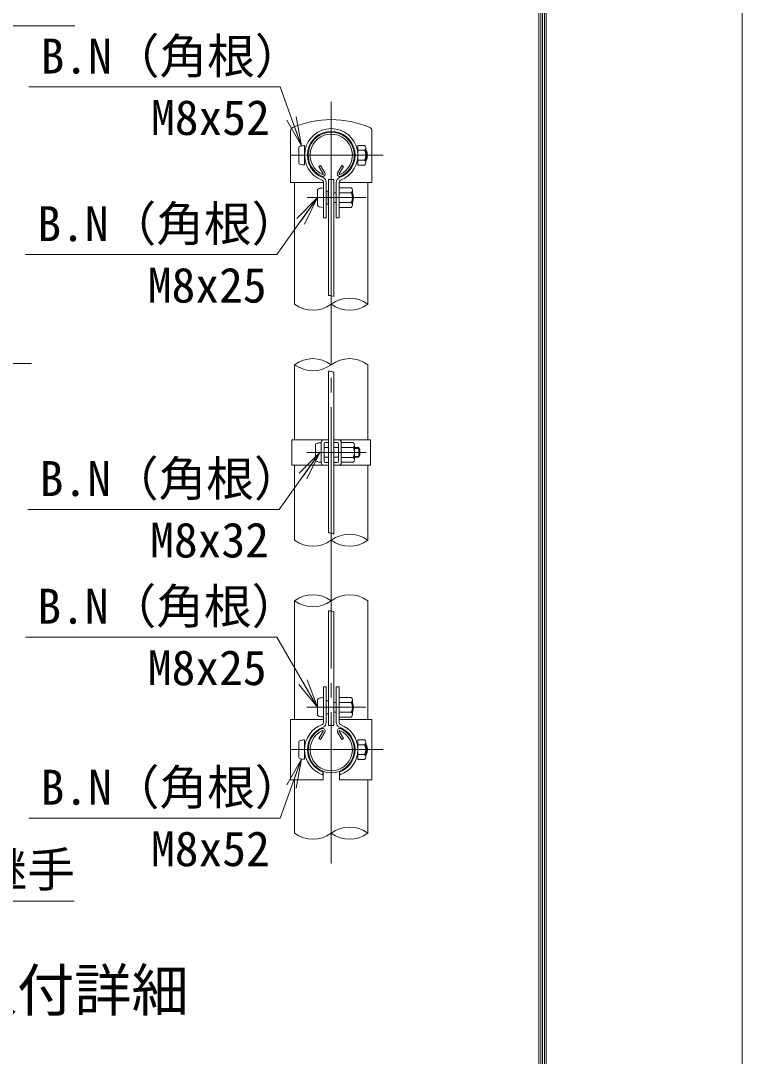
# Model space of a CAD drawing. Units: millimetres, scale not verified. Extents: x -21137 to 21137, y -15758 to 15759.
# Drawn here: x 1082 to 4063, y -6391 to -2114 of the extents above; entities that cross this region are included whole.
import ezdxf
from ezdxf.enums import TextEntityAlignment as Align

# ---------------------------------------------------------------- set-up
doc = ezdxf.new("R2010")
doc.units = ezdxf.units.MM
doc.header["$LTSCALE"] = 60
doc.linetypes.add('LONG_CHAIN', pattern=[21, 18, -1, 1, -1])
for name, color, linetype, lineweight in [('0-0_D-TTL', 7, 'Continuous', 9), ('0-1_D-TTL-TXT', 7, 'Continuous', 9), ('0-2_D-BMK', 2, 'LONG_CHAIN', 9), ('0-3_D-STR1', 1, 'Continuous', 9), ('0-4_D-STR-DIM', 7, 'Continuous', 9), ('0-5_0', 7, 'Continuous', 9), ('0-8_D-STR3', 3, 'Continuous', 9), ('0-9_D-STR-TXT', 7, 'Continuous', 9)]:
    doc.layers.add(name, color=color, linetype=linetype, lineweight=lineweight)
doc.styles.add('ＭＳ ゴシック', font='')
doc.styles.get('ＭＳ ゴシック').set_extended_font_data('MS Gothic')

# ---------------------------------------------------------------- blocks, each defined once
blk = doc.blocks.new('_Open')
at = {"layer": '0-5_0'}
blk.add_line((-60, 10), (0, 0), dxfattribs=at)
blk.add_lwpolyline([(-60, -10), (0, 0), (-60, 0)], dxfattribs=at)

msp = doc.modelspace()

# ---------------------------------------------------------------- linework, layer by layer
at = {"layer": '0-0_D-TTL', "color": 2}
msp.add_lwpolyline([(-21137.34, 2061.91), (4062.66, 2061.91), (4062.66, -15758.09), (-21137.34, -15758.09)], close=True, dxfattribs=at)
at = {"layer": '0-0_D-TTL'}
for points in [[(-20327.34, 1401.91), (3252.66, 1401.91), (3252.66, -15098.09), (-20327.34, -15098.09)], [(-20319.84, 1394.41), (3245.16, 1394.41), (3245.16, -15090.59), (-20319.84, -15090.59)], [(-20312.34, 1386.91), (3237.66, 1386.91), (3237.66, -15083.09), (-20312.34, -15083.09)], [(-20304.84, 1379.41), (3230.16, 1379.41), (3230.16, -15075.59), (-20304.84, -15075.59)], [(-20297.34, 1371.91), (3222.66, 1371.91), (3222.66, -15068.09), (-20297.34, -15068.09)]]:
    msp.add_lwpolyline(points, close=True, dxfattribs=at)
at = {"layer": '0-2_D-BMK'}
for p, q in [((2364.52, -2449.53), (2364.52, -5594.53)), ((2199.38, -2669.53), (2579.05, -2669.53)), ((2264.38, -2844.53), (2508.77, -2844.53)), ((2264.32, -3897.06), (2508.71, -3897.06)), ((2273.27, -3897.06), (2503.27, -3897.06)), ((2263.32, -4949.28), (2507.71, -4949.28)), ((2199.38, -5124.28), (2579.05, -5124.28))]:
    msp.add_line(p, q, dxfattribs=at)
at = {"layer": '0-3_D-STR1'}
for p, q in [((2313.6, -2715.8), (2320.55, -2711.79)), ((2331.15, -2746.19), (2313.6, -2715.8)), ((2338.09, -2742.18), (2320.55, -2711.79)), ((2390.94, -2742.18), (2408.48, -2711.79)), ((2397.88, -2746.19), (2415.43, -2715.8)), ((2415.43, -2715.8), (2408.48, -2711.79)), ((2213.27, -2782.03), (2213.27, -3284.53)), ((2515.77, -2782.03), (2515.77, -3284.53)), ((2213.27, -3534.53), (2213.27, -3844.57)), ((2515.77, -3534.53), (2515.77, -3844.57)), ((2213.27, -3949.56), (2213.27, -4259.53)), ((2515.77, -3949.56), (2515.77, -4259.53)), ((2213.27, -4509.53), (2213.27, -4999.28)), ((2515.77, -4509.53), (2515.77, -4999.28)), ((2331.15, -5047.63), (2313.6, -5078.02)), ((2313.6, -5078.02), (2320.55, -5082.03)), ((2338.09, -5051.64), (2320.55, -5082.03)), ((2390.94, -5051.64), (2408.48, -5082.03)), ((2397.88, -5047.63), (2415.43, -5078.02)), ((2415.43, -5078.02), (2408.48, -5082.03)), ((2213.27, -5249.28), (2213.27, -5469.28)), ((2515.77, -5249.28), (2515.77, -5469.28))]:
    msp.add_line(p, q, dxfattribs=at)
for centre, radius, start, end in [((2364.52, -2669.53), 95.25, 294.32478, 245.67522), ((2364.52, -2669.53), 87.23, 294.32478, 245.67522), ((2329.41, -2747.19), 10.03, 245.67522, 30), ((2329.41, -2747.19), 2, 245.67522, 30), ((2399.62, -2747.19), 10.03, 150, 294.32478), ((2399.62, -2747.19), 2, 150, 294.32478), ((2364.52, -5124.28), 95.25, 114.32478, 65.67522), ((2364.52, -5124.28), 87.23, 114.32478, 65.67522), ((2329.41, -5046.63), 10.03, 330, 114.32478), ((2329.41, -5046.63), 2, 330, 114.32478), ((2399.62, -5046.63), 10.03, 65.67522, 210), ((2399.62, -5046.63), 2, 65.67522, 210)]:
    msp.add_arc(centre, radius, start, end, dxfattribs=at)
at = {"layer": '0-4_D-STR-DIM'}
for centre, radius, start, end in [((2357.46, -3287.18), 38.4, 60.95271, 95.76063), ((2288.89, -3182.65), 126.88, 233.41445, 306.58555), ((2440.14, -3386.42), 126.88, 53.41445, 126.58555), ((2440.14, -3182.65), 126.88, 233.41445, 306.58555), ((2288.89, -3636.42), 126.88, 53.41445, 126.58555), ((2288.89, -3432.65), 126.88, 233.41445, 306.58555), ((2440.14, -3636.42), 126.88, 53.41445, 126.58555), ((2357.12, -3600.17), 38.4, 60.95271, 95.76063), ((2357.12, -4267.49), 38.4, 60.95271, 95.76063), ((2288.89, -4157.65), 126.88, 233.41445, 306.58555), ((2440.14, -4361.42), 126.88, 53.41445, 126.58555), ((2440.14, -4157.65), 126.88, 233.41445, 306.58555), ((2288.89, -4611.42), 126.88, 53.41445, 126.58555), ((2440.14, -4611.42), 126.88, 53.41445, 126.58555), ((2288.89, -4407.65), 126.88, 233.41445, 306.58555), ((2357.12, -4589.32), 38.4, 60.95271, 95.76063), ((2288.89, -5367.4), 126.88, 233.41445, 306.58555), ((2440.14, -5571.17), 126.88, 53.41445, 126.58555), ((2440.14, -5367.4), 126.88, 233.41445, 306.58555)]:
    msp.add_arc(centre, radius, start, end, dxfattribs=at)
at = {"layer": '0-8_D-STR3'}
for p, q in [((2196.27, -2569.5), (2196.27, -2782.03)), ((2532.77, -2569.5), (2532.77, -2782.03)), ((2230.52, -2637.03), (2230.52, -2702.03)), ((2254.52, -2629.53), (2254.52, -2709.53)), ((2256.35, -2649.53), (2254.52, -2649.53)), ((2474.52, -2649.53), (2472.68, -2649.53)), ((2502.02, -2629.03), (2474.52, -2629.03)), ((2474.52, -2629.03), (2474.52, -2710.03)), ((2502.02, -2649.28), (2474.52, -2649.28)), ((2507.02, -2638.36), (2507.02, -2700.09)), ((2507.02, -2649.53), (2509.52, -2649.53)), ((2507.02, -2649.53), (2509.52, -2649.53)), ((2509.52, -2649.53), (2509.52, -2689.53)), ((2256.35, -2689.53), (2254.52, -2689.53)), ((2474.52, -2689.53), (2472.68, -2689.53)), ((2502.02, -2689.78), (2474.52, -2689.78)), ((2507.02, -2652.92), (2511.13, -2652.92)), ((2507.02, -2686.15), (2511.13, -2686.15)), ((2507.02, -2689.53), (2509.52, -2689.53)), ((2507.02, -2689.53), (2509.52, -2689.53)), ((2502.02, -2710.03), (2474.52, -2710.03)), ((2353.27, -2769.53), (2353.27, -3248.97)), ((2353.27, -2769.53), (2375.77, -2769.53)), ((2375.77, -2769.53), (2375.77, -3253.61)), ((2196.27, -2782.03), (2332.02, -2782.03)), ((2308.02, -2877.34), (2308.02, -2812.34)), ((2332.02, -2928.03), (2332.02, -2781.68)), ((2343.52, -2928.03), (2343.52, -2781.68)), ((2352.02, -2817.94), (2343.52, -2817.94)), ((2352.02, -2817.94), (2352.02, -2871.12)), ((2385.52, -2928.03), (2385.52, -2781.68)), ((2397.02, -2928.03), (2397.02, -2781.68)), ((2397.02, -2782.03), (2532.77, -2782.03)), ((2447.02, -2804.03), (2397.02, -2804.03)), ((2452.02, -2813.36), (2452.02, -2875.09)), ((2352.02, -2824.53), (2353.27, -2824.53)), ((2352.02, -2864.53), (2353.27, -2864.53)), ((2375.77, -2824.53), (2385.52, -2824.53)), ((2375.77, -2864.53), (2385.52, -2864.53)), ((2447.02, -2824.28), (2397.02, -2824.28)), ((2447.02, -2864.78), (2397.02, -2864.78)), ((2452.02, -2824.53), (2452.02, -2864.53)), ((2452.02, -2827.92), (2453.63, -2827.92)), ((2452.02, -2861.15), (2453.63, -2861.15)), ((2352.02, -2871.12), (2343.52, -2871.12)), ((2447.02, -2885.03), (2397.02, -2885.03)), ((2332.02, -2928.03), (2343.52, -2928.03)), ((2385.52, -2928.03), (2397.02, -2928.03)), ((2353.27, -3561.96), (2353.27, -4229.29)), ((2375.77, -3566.59), (2375.77, -4233.92)), ((2353.27, -3844.57), (2201.77, -3844.57)), ((2201.77, -3949.56), (2201.77, -3844.57)), ((2527.27, -3844.57), (2375.77, -3844.57)), ((2527.27, -3949.56), (2527.27, -3844.57)), ((2299.27, -3864.56), (2299.27, -3929.56)), ((2323.27, -3854.57), (2323.27, -3939.56)), ((2323.27, -3854.57), (2323.27, -3939.56)), ((2334.77, -3861.07), (2334.77, -3933.06)), ((2334.77, -3877.06), (2353.27, -3877.06)), ((2353.27, -3856.07), (2339.77, -3856.07)), ((2375.77, -3856.07), (2389.27, -3856.07)), ((2375.77, -3877.06), (2394.27, -3877.06)), ((2394.27, -3861.07), (2394.27, -3933.06)), ((2405.77, -3854.57), (2405.77, -3939.56)), ((2405.77, -3854.57), (2405.77, -3939.56)), ((2455.77, -3856.56), (2405.77, -3856.56)), ((2455.77, -3876.81), (2405.77, -3876.81)), ((2460.77, -3865.89), (2460.77, -3927.62)), ((2460.77, -3877.06), (2478.27, -3877.06)), ((2460.77, -3880.45), (2479.88, -3880.45)), ((2478.27, -3877.06), (2478.27, -3917.06)), ((2334.77, -3917.06), (2353.27, -3917.06)), ((2375.77, -3917.06), (2394.27, -3917.06)), ((2455.77, -3917.31), (2405.77, -3917.31)), ((2460.77, -3913.68), (2479.88, -3913.68)), ((2460.77, -3917.06), (2478.27, -3917.06)), ((2201.77, -3949.56), (2353.27, -3949.56)), ((2353.27, -3938.06), (2339.77, -3938.06)), ((2375.77, -3938.06), (2389.27, -3938.06)), ((2375.77, -3949.56), (2527.27, -3949.56)), ((2455.77, -3937.56), (2405.77, -3937.56)), ((2375.77, -4555.75), (2375.77, -5024.28)), ((2332.02, -4864.28), (2332.02, -5012.14)), ((2332.02, -4864.28), (2343.52, -4864.28)), ((2343.52, -4864.28), (2343.52, -5012.14)), ((2385.52, -4864.28), (2385.52, -5012.14)), ((2385.52, -4864.28), (2397.02, -4864.28)), ((2397.02, -4864.28), (2397.02, -5012.14)), ((2308.02, -4916.78), (2308.02, -4981.78)), ((2447.02, -4908.78), (2397.02, -4908.78)), ((2352.02, -4922.69), (2343.52, -4922.69)), ((2375.77, -4929.28), (2385.52, -4929.28)), ((2447.02, -4929.03), (2397.02, -4929.03)), ((2397.02, -4929.28), (2398.02, -4929.28)), ((2452.02, -4918.11), (2452.02, -4979.84)), ((2452.02, -4929.28), (2452.02, -4969.28)), ((2452.02, -4932.67), (2453.63, -4932.67)), ((2196.27, -4999.28), (2332.02, -4999.28)), ((2196.27, -4999.28), (2196.27, -5249.28)), ((2352.02, -4975.87), (2343.52, -4975.87)), ((2375.77, -4969.28), (2385.52, -4969.28)), ((2397.02, -4969.28), (2398.02, -4969.28)), ((2447.02, -4969.53), (2397.02, -4969.53)), ((2447.02, -4989.78), (2397.02, -4989.78)), ((2397.02, -4999.28), (2532.77, -4999.28)), ((2452.02, -4965.9), (2453.63, -4965.9)), ((2532.77, -4999.28), (2532.77, -5249.28)), ((2254.52, -5084.28), (2254.52, -5164.28)), ((2502.02, -5083.78), (2474.52, -5083.78)), ((2474.52, -5083.78), (2474.52, -5164.78)), ((2230.52, -5091.78), (2230.52, -5156.78)), ((2256.35, -5104.28), (2254.52, -5104.28)), ((2256.35, -5104.28), (2254.52, -5104.28)), ((2474.52, -5104.28), (2472.68, -5104.28)), ((2474.52, -5104.28), (2472.68, -5104.28)), ((2502.02, -5104.03), (2474.52, -5104.03)), ((2507.02, -5093.11), (2507.02, -5154.84)), ((2507.02, -5104.28), (2509.52, -5104.28)), ((2507.02, -5107.67), (2511.13, -5107.67)), ((2509.52, -5104.28), (2509.52, -5144.28)), ((2256.35, -5144.28), (2254.52, -5144.28)), ((2256.35, -5144.28), (2254.52, -5144.28)), ((2474.52, -5144.28), (2472.68, -5144.28)), ((2474.52, -5144.28), (2472.68, -5144.28)), ((2502.02, -5144.53), (2474.52, -5144.53)), ((2502.02, -5164.78), (2474.52, -5164.78)), ((2507.02, -5140.9), (2511.13, -5140.9)), ((2507.02, -5144.28), (2509.52, -5144.28)), ((2507.02, -5144.28), (2509.52, -5144.28)), ((2331.02, -5216.91), (2327.11, -5227.73)), ((2331.02, -5216.91), (2331.02, -5249.28)), ((2398.02, -5216.91), (2398.02, -5249.28)), ((2398.02, -5216.91), (2401.93, -5227.73)), ((2196.27, -5249.28), (2331.02, -5249.28)), ((2398.02, -5249.28), (2532.77, -5249.28))]:
    msp.add_line(p, q, dxfattribs=at)
msp.add_lwpolyline([(2353.27, -4551.11), (2353.27, -5024.28), (2375.77, -5024.28)], dxfattribs=at)
for centre, radius, start, end in [((2364.52, -2933.97), 411.25, 67.22973, 112.77027), ((2212.77, -2569.5), 16.5, 116.72671, 180), ((2364.52, -2669.53), 110, 290.1633, 249.8367), ((2516.27, -2569.5), 16.5, 0, 63.27329), ((2364.52, -2669.53), 98.5, 289.83718, 250.16282), ((2494.33, -2639.16), 12.71, 307.21089, 52.78911), ((2463.51, -2669.53), 43.51, 332.26063, 27.73937), ((2472.02, -2669.53), 42.5, 331.92751, 28.07249), ((2494.27, -2699.91), 12.75, 307.42505, 52.57495), ((2322.02, -2781.68), 10, 0, 62.72039), ((2322.02, -2781.68), 21.5, 0, 65.03562), ((2407.02, -2781.68), 21.5, 114.96438, 180), ((2407.02, -2781.68), 10, 117.27961, 180), ((2439.33, -2814.16), 12.71, 307.21089, 52.78911), ((2408.51, -2844.53), 43.51, 332.26063, 27.73937), ((2439.27, -2874.91), 12.75, 307.42505, 52.57495), ((2414.52, -2844.53), 42.5, 331.92751, 28.07249), ((2333.27, -3854.57), 10, 90, 180), ((2395.77, -3854.57), 10, 0, 90), ((2339.77, -3861.07), 5, 90, 180), ((2389.27, -3861.07), 5, 0, 90), ((2448.08, -3866.69), 12.71, 307.21089, 52.78911), ((2417.26, -3897.06), 43.51, 332.26063, 27.73937), ((2440.77, -3897.06), 42.5, 331.92751, 28.07249), ((2339.77, -3933.06), 5, 180, 270), ((2389.27, -3933.06), 5, 270, 0), ((2448.02, -3927.44), 12.75, 307.42505, 52.57495), ((2333.27, -3939.56), 10, 180, 270), ((2395.77, -3939.56), 10, 270, 0), ((2439.33, -4918.91), 12.71, 307.21089, 52.78911), ((2408.51, -4949.28), 43.51, 332.26063, 27.73937), ((2414.52, -4949.28), 42.5, 331.92751, 28.07249), ((2439.27, -4979.66), 12.75, 307.42505, 52.57495), ((2364.52, -5124.28), 110, 110.1633, 250.11694), ((2364.52, -5124.28), 98.5, 109.83718, 250.11694), ((2322.02, -5012.14), 10, 297.27961, 0), ((2322.02, -5012.14), 21.5, 294.96438, 0), ((2407.02, -5012.14), 21.5, 180, 245.03562), ((2407.02, -5012.14), 10, 180, 242.72039), ((2364.52, -5124.28), 98.5, 289.88306, 70.16282), ((2364.52, -5124.28), 110, 289.88306, 69.8367), ((2494.33, -5093.91), 12.71, 307.21089, 52.78911), ((2463.51, -5124.28), 43.51, 332.26063, 27.73937), ((2472.02, -5124.28), 42.5, 331.92751, 28.07249), ((2494.27, -5154.66), 12.75, 307.42505, 52.57495)]:
    msp.add_arc(centre, radius, start, end, dxfattribs=at)
for centre, start_param, end_param in [((2254.52, -2637.03), 1.5707963, 3.1415927), ((2254.52, -2702.03), 3.1415927, 4.712389), ((2332.02, -2812.34), 1.5707963, 3.1415927), ((2332.02, -2877.34), 3.1415927, 4.712389), ((2323.27, -3864.56), 1.5707963, 3.1415927), ((2323.27, -3929.56), 3.1415927, 4.712389), ((2332.02, -4916.78), 1.5707963, 3.1415927), ((2332.02, -4981.78), 3.1415927, 4.712389), ((2254.52, -5091.78), 1.5707963, 3.1415927), ((2254.52, -5156.78), 3.1415927, 4.712389)]:
    msp.add_ellipse(centre, major_axis=(24, 0), ratio=0.3125, start_param=start_param, end_param=end_param, dxfattribs=at)
at = {"layer": '0-9_D-STR-TXT'}
for points in [[(1305.13, -2135.62), (263.35, -2135.62), (26, -2577.16)], [(1115.03, -2387.23), (2153.23, -2387.23), (2240.68, -2628.88)], [(1101.7, -3079.54), (2139.9, -3079.54), (2306.85, -2846.16)], [(1126.52, -3529.67), (239.82, -3529.67), (59.29, -3870.21)], [(1111.45, -4132.07), (2149.65, -4132.07), (2316.6, -3898.69)], [(1101.7, -4659.23), (2139.9, -4659.23), (2307.01, -4947.55)], [(1115.03, -5406.89), (2153.23, -5406.89), (2240.68, -5165.25)], [(1303.13, -5750.51), (261.35, -5750.51), (35.88, -5221.62)]]:
    msp.add_lwpolyline(points, dxfattribs=at)

# ---------------------------------------------------------------- block references
at = {"layer": '0-9_D-STR-TXT', "xscale": 2, "yscale": 2}
for p, rotation in [((2241.36, -2630.76), 289.89477), ((2308.02, -2844.53), 54.42149), ((2317.77, -3897.06), 54.42149), ((2308.02, -4949.28), 300.09685), ((2241.36, -5163.37), 70.10523)]:
    msp.add_blockref('_Open', p, dxfattribs=dict(at, rotation=rotation))

# ---------------------------------------------------------------- texts
at = {"layer": '0-1_D-TTL-TXT', "style": 'ＭＳ ゴシック'}
msp.add_text('主柱部取付詳細', height=173.3, dxfattribs=at).set_placement((120.84, -6256.15), align=Align.BOTTOM_LEFT)
at = {"layer": '0-9_D-STR-TXT', "style": 'ＭＳ ゴシック'}
for s, p in [('B.N（角根）', (1163.74, -2375.43)), ('M8x52', (1620.01, -2629.17)), ('B.N（角根）', (1150.41, -3067.74)), ('M8x25', (1606.67, -3321.48)), ('B.N（角根）', (1160.16, -4120.27)), ('M8x32', (1616.42, -4374.01)), ('B.N（角根）', (1150.41, -4647.43)), ('M8x25', (1606.67, -4901.17)), ('B.N（角根）', (1163.74, -5395.09)), ('M8x52', (1620.01, -5648.83)), ('主柱下継手', (321.13, -5734.95))]:
    msp.add_text(s, height=144.3, dxfattribs=at).set_placement(p, align=Align.BOTTOM_LEFT)

doc.saveas('drawing.dxf')
